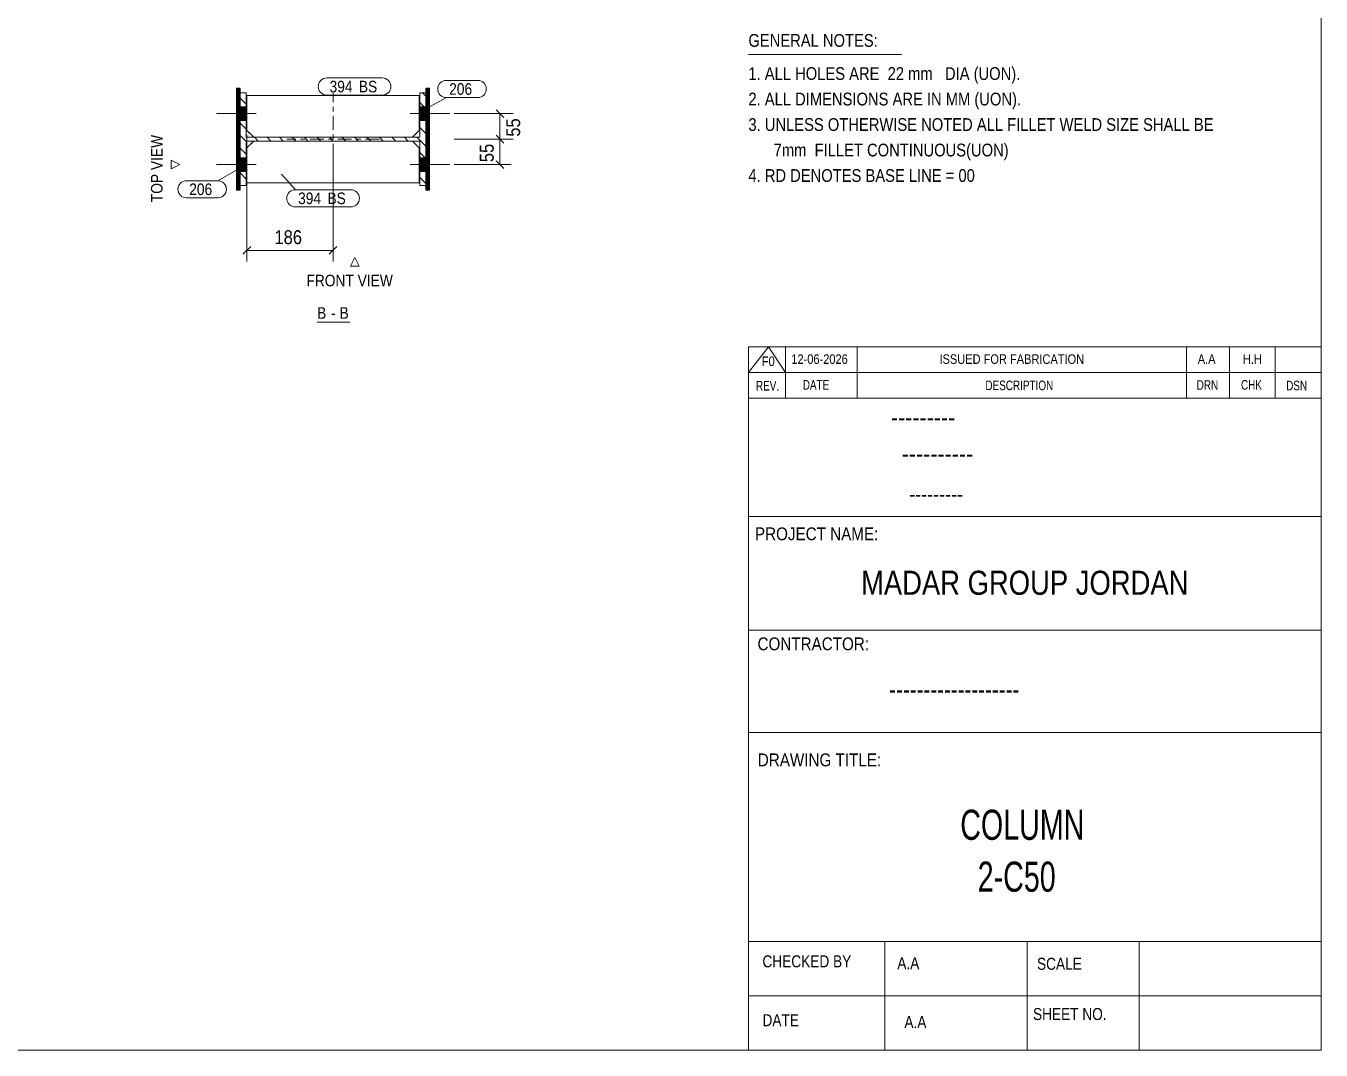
# Model space of a CAD drawing. Header units: millimetres. Extents: x 2 to 579, y 1 to 405.
# Drawn here: x 299.7 to 579, y 5 to 226 of the extents above; entities that cross this region are included whole.
import ezdxf

# ---------------------------------------------------------------- set-up
doc = ezdxf.new("R2010")
doc.units = ezdxf.units.MM
for name, pattern in [('XKITLINE00', [0]), ('XKITLINE01', [4, 1, -1, 1, -1]), ('XKITLINE03', [6, 3, -1, 1, -1])]:
    doc.linetypes.add(name, pattern=pattern)
for name, color, linetype, lineweight in [('Bolt', 3, 'Continuous', 0), ('Dimensions', 7, 'Continuous', 0), ('DrawingSheet', 5, 'Continuous', 0), ('OtherObjectType', 7, 'Continuous', 0), ('Part', 2, 'Continuous', 0), ('PartMark', 7, 'Continuous', 0)]:
    doc.layers.add(name, color=color, linetype=linetype, lineweight=lineweight)
doc.styles.add('@ARIAL_UNICODE_MS_BOLD', font='ARIAL.TTF')
doc.styles.add('ARIAL', font='ARIAL.TTF')
doc.styles.add('ARIAL_NARROW', font='ARIALN.TTF')
doc.styles.add('COMIC_SANS_MS_BOLD', font='COMICBD.TTF')
doc.styles.add('SWIS721_EX_BT', font='ARIAL.TTF')
doc.styles.add('SWISSE', font='ARIAL.TTF')

# ---------------------------------------------------------------- blocks, each defined once
blk = doc.blocks.new('*A2')
at = {"layer": 'Part', "color": 7, "linetype": 'XKITLINE00', "lineweight": 0}
for p, q in [((347.23, 209.1), (345.93, 210.4)), ((385.93, 210.81), (385.2, 211.54)), ((347.23, 206.41), (345.93, 207.71)), ((385.93, 208.12), (384.63, 209.42)), ((385.93, 205.43), (384.63, 206.73)), ((347.23, 203.72), (345.93, 205.02)), ((385.93, 202.73), (384.63, 204.03)), ((347.23, 201.02), (345.93, 202.32)), ((349.81, 201.14), (349.01, 201.94)), ((352.5, 201.14), (351.7, 201.94)), ((355.19, 201.14), (354.39, 201.94)), ((357.89, 201.14), (357.09, 201.94)), ((360.58, 201.14), (359.78, 201.94)), ((363.28, 201.14), (362.48, 201.94)), ((365.97, 201.14), (365.17, 201.94)), ((368.66, 201.14), (367.86, 201.94)), ((371.36, 201.14), (370.56, 201.94)), ((374.05, 201.14), (373.25, 201.94)), ((376.75, 201.14), (375.95, 201.94)), ((379.44, 201.14), (378.64, 201.94)), ((382.13, 201.14), (381.33, 201.94)), ((385.93, 200.04), (384.03, 201.94)), ((347.23, 198.33), (345.93, 199.63)), ((385.93, 197.34), (384.63, 198.64)), ((347.23, 195.63), (345.93, 196.93)), ((385.93, 194.65), (384.63, 195.95)), ((347.23, 192.94), (345.93, 194.24)), ((385.93, 191.96), (384.63, 193.26)), ((345.93, 191.54), (345.93, 191.54)), ((345.93, 191.54), (345.93, 191.54))]:
    blk.add_line(p, q, dxfattribs=at)
blk = doc.blocks.new('*A3')
at = {"layer": 'Part', "color": 7, "linetype": 'XKITLINE00', "lineweight": 0}
for p, q in [((386.17, 212.54), (385.93, 212.31)), ((386.27, 212.54), (385.93, 212.2)), ((386.38, 212.54), (385.93, 212.1)), ((386.49, 212.54), (385.93, 211.99)), ((386.6, 212.54), (385.93, 211.88)), ((386.71, 212.54), (385.93, 211.77)), ((386.73, 212.47), (385.93, 211.67)), ((386.73, 212.36), (385.93, 211.56)), ((386.06, 212.54), (385.94, 212.42)), ((386.73, 212.25), (385.93, 211.45)), ((386.73, 212.14), (385.93, 211.34)), ((386.73, 212.04), (385.93, 211.24)), ((386.73, 211.93), (385.93, 211.13)), ((386.73, 211.82), (385.93, 211.02)), ((386.73, 211.71), (385.93, 210.91)), ((386.73, 211.6), (385.93, 210.8)), ((386.73, 211.5), (385.93, 210.7)), ((386.73, 211.39), (385.93, 210.59)), ((386.73, 211.28), (385.93, 210.48)), ((386.73, 211.17), (385.93, 210.37)), ((386.73, 211.07), (385.93, 210.27)), ((386.73, 210.96), (385.93, 210.16)), ((386.73, 210.85), (385.93, 210.05)), ((386.73, 210.74), (385.93, 209.94)), ((386.73, 210.63), (385.93, 209.83)), ((386.73, 210.53), (385.93, 209.73)), ((386.73, 210.42), (385.93, 209.62)), ((386.73, 210.31), (385.93, 209.51)), ((386.73, 210.2), (385.93, 209.4)), ((386.73, 210.1), (385.93, 209.3)), ((386.73, 209.99), (385.93, 209.19)), ((386.73, 209.88), (385.93, 209.08)), ((386.73, 209.77), (385.93, 208.97)), ((386.73, 209.66), (385.93, 208.86)), ((386.73, 209.56), (385.93, 208.76)), ((386.73, 209.45), (385.93, 208.65)), ((386.73, 209.34), (385.93, 208.54)), ((386.73, 209.23), (385.93, 208.43)), ((386.73, 209.13), (385.93, 208.33)), ((386.73, 209.02), (385.93, 208.22)), ((386.73, 208.91), (385.93, 208.11)), ((386.73, 208.8), (385.93, 208)), ((386.73, 208.69), (385.93, 207.89)), ((386.73, 208.59), (385.93, 207.79)), ((386.73, 208.48), (385.93, 207.68)), ((386.73, 208.37), (385.93, 207.57)), ((386.73, 208.26), (385.93, 207.46)), ((386.73, 208.16), (385.93, 207.36)), ((386.73, 208.05), (385.93, 207.25)), ((386.73, 207.94), (385.93, 207.14)), ((386.73, 207.83), (385.93, 207.03)), ((386.73, 207.72), (385.93, 206.92)), ((386.73, 207.62), (385.93, 206.82)), ((386.73, 207.51), (385.93, 206.71)), ((386.73, 207.4), (385.93, 206.6)), ((386.73, 207.29), (385.93, 206.49)), ((386.73, 207.19), (385.93, 206.39)), ((386.73, 207.08), (385.93, 206.28)), ((386.73, 206.97), (385.93, 206.17)), ((386.73, 206.86), (385.93, 206.06)), ((386.73, 206.75), (385.93, 205.95)), ((386.73, 206.65), (385.93, 205.85)), ((386.73, 206.54), (385.93, 205.74)), ((386.73, 206.43), (385.93, 205.63)), ((386.73, 206.32), (385.93, 205.52)), ((386.73, 206.22), (385.93, 205.42)), ((386.73, 206.11), (385.93, 205.31)), ((386.73, 206), (385.93, 205.2)), ((386.73, 205.89), (385.93, 205.09)), ((386.73, 205.78), (385.93, 204.98)), ((386.73, 205.68), (385.93, 204.88)), ((386.73, 205.57), (385.93, 204.77)), ((386.73, 205.46), (385.93, 204.66)), ((386.73, 205.35), (385.93, 204.55)), ((386.73, 205.25), (385.93, 204.45)), ((386.73, 205.14), (385.93, 204.34)), ((386.73, 205.03), (385.93, 204.23)), ((386.73, 204.92), (385.93, 204.12)), ((386.73, 204.82), (385.93, 204.02)), ((386.73, 204.71), (385.93, 203.91)), ((386.73, 204.6), (385.93, 203.8)), ((386.73, 204.49), (385.93, 203.69)), ((386.73, 204.38), (385.93, 203.58)), ((386.73, 204.28), (385.93, 203.48)), ((386.73, 204.17), (385.93, 203.37)), ((386.73, 204.06), (385.93, 203.26)), ((386.73, 203.95), (385.93, 203.15)), ((386.73, 203.85), (385.93, 203.05)), ((386.73, 203.74), (385.93, 202.94)), ((386.73, 203.63), (385.93, 202.83)), ((386.73, 203.52), (385.93, 202.72)), ((386.73, 203.41), (385.93, 202.61)), ((386.73, 203.31), (385.93, 202.51)), ((386.73, 203.2), (385.93, 202.4)), ((386.73, 203.09), (385.93, 202.29)), ((386.73, 202.98), (385.93, 202.18)), ((386.73, 202.88), (385.93, 202.08)), ((386.73, 202.77), (385.93, 201.97)), ((386.73, 202.66), (385.93, 201.86)), ((386.73, 202.55), (385.93, 201.75)), ((386.73, 202.44), (385.93, 201.64)), ((386.73, 202.34), (385.93, 201.54)), ((386.73, 202.23), (385.93, 201.43)), ((386.73, 202.12), (385.93, 201.32)), ((386.73, 202.01), (385.93, 201.21)), ((386.73, 201.91), (385.93, 201.11)), ((386.73, 201.8), (385.93, 201)), ((386.73, 201.69), (385.93, 200.89)), ((386.73, 201.58), (385.93, 200.78)), ((386.73, 201.47), (385.93, 200.67)), ((386.73, 201.37), (385.93, 200.57)), ((386.73, 201.26), (385.93, 200.46)), ((386.73, 201.15), (385.93, 200.35)), ((386.73, 201.04), (385.93, 200.24)), ((386.73, 200.94), (385.93, 200.14)), ((386.73, 200.83), (385.93, 200.03)), ((386.73, 200.72), (385.93, 199.92)), ((386.73, 200.61), (385.93, 199.81)), ((386.73, 200.5), (385.93, 199.7)), ((386.73, 200.4), (385.93, 199.6)), ((386.73, 200.29), (385.93, 199.49)), ((386.73, 200.18), (385.93, 199.38)), ((386.73, 200.07), (385.93, 199.27)), ((386.73, 199.97), (385.93, 199.17)), ((386.73, 199.86), (385.93, 199.06)), ((386.73, 199.75), (385.93, 198.95)), ((386.73, 199.64), (385.93, 198.84)), ((386.73, 199.53), (385.93, 198.73)), ((386.73, 199.43), (385.93, 198.63)), ((386.73, 199.32), (385.93, 198.52)), ((386.73, 199.21), (385.93, 198.41)), ((386.73, 199.1), (385.93, 198.3)), ((386.73, 199), (385.93, 198.2)), ((386.73, 198.89), (385.93, 198.09)), ((386.73, 198.78), (385.93, 197.98)), ((386.73, 198.67), (385.93, 197.87)), ((386.73, 198.56), (385.93, 197.76)), ((386.73, 198.46), (385.93, 197.66)), ((386.73, 198.35), (385.93, 197.55)), ((386.73, 198.24), (385.93, 197.44)), ((386.73, 198.13), (385.93, 197.33)), ((386.73, 198.03), (385.93, 197.23)), ((386.73, 197.92), (385.93, 197.12)), ((386.73, 197.81), (385.93, 197.01)), ((386.73, 197.7), (385.93, 196.9)), ((386.73, 197.59), (385.93, 196.79)), ((386.73, 197.49), (385.93, 196.69)), ((386.73, 197.38), (385.93, 196.58)), ((386.73, 197.27), (385.93, 196.47)), ((386.73, 197.16), (385.93, 196.36)), ((386.73, 197.06), (385.93, 196.26)), ((386.73, 196.95), (385.93, 196.15)), ((386.73, 196.84), (385.93, 196.04)), ((386.73, 196.73), (385.93, 195.93)), ((386.73, 196.63), (385.93, 195.83)), ((386.73, 196.52), (385.93, 195.72)), ((386.73, 196.41), (385.93, 195.61)), ((386.73, 196.3), (385.93, 195.5)), ((386.73, 196.19), (385.93, 195.39)), ((386.73, 196.09), (385.93, 195.29)), ((386.73, 195.98), (385.93, 195.18)), ((386.73, 195.87), (385.93, 195.07)), ((386.73, 195.76), (385.93, 194.96)), ((386.73, 195.66), (385.93, 194.86)), ((386.73, 195.55), (385.93, 194.75)), ((386.73, 195.44), (385.93, 194.64)), ((386.73, 195.33), (385.93, 194.53)), ((386.73, 195.22), (385.93, 194.42)), ((386.73, 195.12), (385.93, 194.32)), ((386.73, 195.01), (385.93, 194.21)), ((386.73, 194.9), (385.93, 194.1)), ((386.73, 194.79), (385.93, 193.99)), ((386.73, 194.69), (385.93, 193.89)), ((386.73, 194.58), (385.93, 193.78)), ((386.73, 194.47), (385.93, 193.67)), ((386.73, 194.36), (385.93, 193.56)), ((386.73, 194.25), (385.93, 193.45)), ((386.73, 194.15), (385.93, 193.35)), ((386.73, 194.04), (385.93, 193.24)), ((386.73, 193.93), (385.93, 193.13)), ((386.73, 193.82), (385.93, 193.02)), ((386.73, 193.72), (385.93, 192.92)), ((386.73, 193.61), (385.93, 192.81)), ((386.73, 193.5), (385.93, 192.7)), ((386.73, 193.39), (385.93, 192.59)), ((386.73, 193.28), (385.93, 192.48)), ((386.73, 193.18), (385.93, 192.38)), ((386.73, 193.07), (385.93, 192.27)), ((386.73, 192.96), (385.93, 192.16)), ((386.73, 192.85), (385.93, 192.05)), ((386.73, 192.75), (385.93, 191.95)), ((386.73, 192.64), (385.93, 191.84)), ((386.73, 192.53), (385.93, 191.73)), ((386.73, 192.42), (385.93, 191.62)), ((386.73, 192.31), (385.93, 191.51)), ((386.73, 192.21), (385.93, 191.41)), ((386.73, 192.1), (385.93, 191.3)), ((386.73, 191.99), (385.93, 191.19)), ((386.73, 191.88), (385.93, 191.08)), ((386.73, 191.78), (385.93, 190.98)), ((386.73, 191.67), (385.93, 190.87)), ((386.73, 191.56), (385.93, 190.76)), ((386.73, 191.45), (385.93, 190.65)), ((386.73, 191.34), (385.93, 190.54)), ((385.93, 190.54), (385.93, 190.54)), ((386.73, 191.24), (386.04, 190.54)), ((386.73, 191.13), (386.15, 190.54)), ((386.73, 191.02), (386.26, 190.54)), ((386.73, 190.91), (386.37, 190.54)), ((386.73, 190.81), (386.47, 190.54)), ((386.73, 190.7), (386.58, 190.54)), ((386.7, 190.56), (386.69, 190.54))]:
    blk.add_line(p, q, dxfattribs=at)
blk = doc.blocks.new('*A4')
at = {"layer": 'Part', "color": 7, "linetype": 'XKITLINE00', "lineweight": 0}
for p, q in [((345.37, 212.54), (345.13, 212.31)), ((345.47, 212.54), (345.13, 212.2)), ((345.58, 212.54), (345.13, 212.1)), ((345.69, 212.54), (345.13, 211.99)), ((345.8, 212.54), (345.13, 211.88)), ((345.91, 212.54), (345.13, 211.77)), ((345.93, 212.47), (345.13, 211.67)), ((345.93, 212.36), (345.13, 211.56)), ((345.26, 212.54), (345.14, 212.42)), ((345.93, 212.25), (345.13, 211.45)), ((345.93, 212.14), (345.13, 211.34)), ((345.93, 212.04), (345.13, 211.24)), ((345.93, 211.93), (345.13, 211.13)), ((345.93, 211.82), (345.13, 211.02)), ((345.93, 211.71), (345.13, 210.91)), ((345.93, 211.6), (345.13, 210.8)), ((345.93, 211.5), (345.13, 210.7)), ((345.93, 211.39), (345.13, 210.59)), ((345.93, 211.28), (345.13, 210.48)), ((345.93, 211.17), (345.13, 210.37)), ((345.93, 211.07), (345.13, 210.27)), ((345.93, 210.96), (345.13, 210.16)), ((345.93, 210.85), (345.13, 210.05)), ((345.93, 210.74), (345.13, 209.94)), ((345.93, 210.63), (345.13, 209.83)), ((345.93, 210.53), (345.13, 209.73)), ((345.93, 210.42), (345.13, 209.62)), ((345.93, 210.31), (345.13, 209.51)), ((345.93, 210.2), (345.13, 209.4)), ((345.93, 210.1), (345.13, 209.3)), ((345.93, 209.99), (345.13, 209.19)), ((345.93, 209.88), (345.13, 209.08)), ((345.93, 209.77), (345.13, 208.97)), ((345.93, 209.66), (345.13, 208.86)), ((345.93, 209.56), (345.13, 208.76)), ((345.93, 209.45), (345.13, 208.65)), ((345.93, 209.34), (345.13, 208.54)), ((345.93, 209.23), (345.13, 208.43)), ((345.93, 209.13), (345.13, 208.33)), ((345.93, 209.02), (345.13, 208.22)), ((345.93, 208.91), (345.13, 208.11)), ((345.93, 208.8), (345.13, 208)), ((345.93, 208.69), (345.13, 207.89)), ((345.93, 208.59), (345.13, 207.79)), ((345.93, 208.48), (345.13, 207.68)), ((345.93, 208.37), (345.13, 207.57)), ((345.93, 208.26), (345.13, 207.46)), ((345.93, 208.16), (345.13, 207.36)), ((345.93, 208.05), (345.13, 207.25)), ((345.93, 207.94), (345.13, 207.14)), ((345.93, 207.83), (345.13, 207.03)), ((345.93, 207.72), (345.13, 206.92)), ((345.93, 207.62), (345.13, 206.82)), ((345.93, 207.51), (345.13, 206.71)), ((345.93, 207.4), (345.13, 206.6)), ((345.93, 207.29), (345.13, 206.49)), ((345.93, 207.19), (345.13, 206.39)), ((345.93, 207.08), (345.13, 206.28)), ((345.93, 206.97), (345.13, 206.17)), ((345.93, 206.86), (345.13, 206.06)), ((345.93, 206.75), (345.13, 205.95)), ((345.93, 206.65), (345.13, 205.85)), ((345.93, 206.54), (345.13, 205.74)), ((345.93, 206.43), (345.13, 205.63)), ((345.93, 206.32), (345.13, 205.52)), ((345.93, 206.22), (345.13, 205.42)), ((345.93, 206.11), (345.13, 205.31)), ((345.93, 206), (345.13, 205.2)), ((345.93, 205.89), (345.13, 205.09)), ((345.93, 205.78), (345.13, 204.98)), ((345.93, 205.68), (345.13, 204.88)), ((345.93, 205.57), (345.13, 204.77)), ((345.93, 205.46), (345.13, 204.66)), ((345.93, 205.35), (345.13, 204.55)), ((345.93, 205.25), (345.13, 204.45)), ((345.93, 205.14), (345.13, 204.34)), ((345.93, 205.03), (345.13, 204.23)), ((345.93, 204.92), (345.13, 204.12)), ((345.93, 204.82), (345.13, 204.02)), ((345.93, 204.71), (345.13, 203.91)), ((345.93, 204.6), (345.13, 203.8)), ((345.93, 204.49), (345.13, 203.69)), ((345.93, 204.38), (345.13, 203.58)), ((345.93, 204.28), (345.13, 203.48)), ((345.93, 204.17), (345.13, 203.37)), ((345.93, 204.06), (345.13, 203.26)), ((345.93, 203.95), (345.13, 203.15)), ((345.93, 203.85), (345.13, 203.05)), ((345.93, 203.74), (345.13, 202.94)), ((345.93, 203.63), (345.13, 202.83)), ((345.93, 203.52), (345.13, 202.72)), ((345.93, 203.41), (345.13, 202.61)), ((345.93, 203.31), (345.13, 202.51)), ((345.93, 203.2), (345.13, 202.4)), ((345.93, 203.09), (345.13, 202.29)), ((345.93, 202.98), (345.13, 202.18)), ((345.93, 202.88), (345.13, 202.08)), ((345.93, 202.77), (345.13, 201.97)), ((345.93, 202.66), (345.13, 201.86)), ((345.93, 202.55), (345.13, 201.75)), ((345.93, 202.44), (345.13, 201.64)), ((345.93, 202.34), (345.13, 201.54)), ((345.93, 202.23), (345.13, 201.43)), ((345.93, 202.12), (345.13, 201.32)), ((345.93, 202.01), (345.13, 201.21)), ((345.93, 201.91), (345.13, 201.11)), ((345.93, 201.8), (345.13, 201)), ((345.93, 201.69), (345.13, 200.89)), ((345.93, 201.58), (345.13, 200.78)), ((345.93, 201.47), (345.13, 200.67)), ((345.93, 201.37), (345.13, 200.57)), ((345.93, 201.26), (345.13, 200.46)), ((345.93, 201.15), (345.13, 200.35)), ((345.93, 201.04), (345.13, 200.24)), ((345.93, 200.94), (345.13, 200.14)), ((345.93, 200.83), (345.13, 200.03)), ((345.93, 200.72), (345.13, 199.92)), ((345.93, 200.61), (345.13, 199.81)), ((345.93, 200.5), (345.13, 199.7)), ((345.93, 200.4), (345.13, 199.6)), ((345.93, 200.29), (345.13, 199.49)), ((345.93, 200.18), (345.13, 199.38)), ((345.93, 200.07), (345.13, 199.27)), ((345.93, 199.97), (345.13, 199.17)), ((345.93, 199.86), (345.13, 199.06)), ((345.93, 199.75), (345.13, 198.95)), ((345.93, 199.64), (345.13, 198.84)), ((345.93, 199.53), (345.13, 198.73)), ((345.93, 199.43), (345.13, 198.63)), ((345.93, 199.32), (345.13, 198.52)), ((345.93, 199.21), (345.13, 198.41)), ((345.93, 199.1), (345.13, 198.3)), ((345.93, 199), (345.13, 198.2)), ((345.93, 198.89), (345.13, 198.09)), ((345.93, 198.78), (345.13, 197.98)), ((345.93, 198.67), (345.13, 197.87)), ((345.93, 198.56), (345.13, 197.76)), ((345.93, 198.46), (345.13, 197.66)), ((345.93, 198.35), (345.13, 197.55)), ((345.93, 198.24), (345.13, 197.44)), ((345.93, 198.13), (345.13, 197.33)), ((345.93, 198.03), (345.13, 197.23)), ((345.93, 197.92), (345.13, 197.12)), ((345.93, 197.81), (345.13, 197.01)), ((345.93, 197.7), (345.13, 196.9)), ((345.93, 197.59), (345.13, 196.79)), ((345.93, 197.49), (345.13, 196.69)), ((345.93, 197.38), (345.13, 196.58)), ((345.93, 197.27), (345.13, 196.47)), ((345.93, 197.16), (345.13, 196.36)), ((345.93, 197.06), (345.13, 196.26)), ((345.93, 196.95), (345.13, 196.15)), ((345.93, 196.84), (345.13, 196.04)), ((345.93, 196.73), (345.13, 195.93)), ((345.93, 196.63), (345.13, 195.83)), ((345.93, 196.52), (345.13, 195.72)), ((345.93, 196.41), (345.13, 195.61)), ((345.93, 196.3), (345.13, 195.5)), ((345.93, 196.19), (345.13, 195.39)), ((345.93, 196.09), (345.13, 195.29)), ((345.93, 195.98), (345.13, 195.18)), ((345.93, 195.87), (345.13, 195.07)), ((345.93, 195.76), (345.13, 194.96)), ((345.93, 195.66), (345.13, 194.86)), ((345.93, 195.55), (345.13, 194.75)), ((345.93, 195.44), (345.13, 194.64)), ((345.93, 195.33), (345.13, 194.53)), ((345.93, 195.22), (345.13, 194.42)), ((345.93, 195.12), (345.13, 194.32)), ((345.93, 195.01), (345.13, 194.21)), ((345.93, 194.9), (345.13, 194.1)), ((345.93, 194.79), (345.13, 193.99)), ((345.93, 194.69), (345.13, 193.89)), ((345.93, 194.58), (345.13, 193.78)), ((345.93, 194.47), (345.13, 193.67)), ((345.93, 194.36), (345.13, 193.56)), ((345.93, 194.25), (345.13, 193.45)), ((345.93, 194.15), (345.13, 193.35)), ((345.93, 194.04), (345.13, 193.24)), ((345.93, 193.93), (345.13, 193.13)), ((345.93, 193.82), (345.13, 193.02)), ((345.93, 193.72), (345.13, 192.92)), ((345.93, 193.61), (345.13, 192.81)), ((345.93, 193.5), (345.13, 192.7)), ((345.93, 193.39), (345.13, 192.59)), ((345.93, 193.28), (345.13, 192.48)), ((345.93, 193.18), (345.13, 192.38)), ((345.93, 193.07), (345.13, 192.27)), ((345.93, 192.96), (345.13, 192.16)), ((345.93, 192.85), (345.13, 192.05)), ((345.93, 192.75), (345.13, 191.95)), ((345.93, 192.64), (345.13, 191.84)), ((345.93, 192.53), (345.13, 191.73)), ((345.93, 192.42), (345.13, 191.62)), ((345.93, 192.31), (345.13, 191.51)), ((345.93, 192.21), (345.13, 191.41)), ((345.93, 192.1), (345.13, 191.3)), ((345.93, 191.99), (345.13, 191.19)), ((345.93, 191.88), (345.13, 191.08)), ((345.93, 191.78), (345.13, 190.98)), ((345.93, 191.67), (345.13, 190.87)), ((345.93, 191.56), (345.13, 190.76)), ((345.93, 191.45), (345.13, 190.65)), ((345.93, 191.34), (345.13, 190.54)), ((345.13, 190.54), (345.13, 190.54)), ((345.93, 191.24), (345.24, 190.54)), ((345.93, 191.13), (345.35, 190.54)), ((345.93, 191.02), (345.46, 190.54)), ((345.93, 190.91), (345.57, 190.54)), ((345.93, 190.81), (345.67, 190.54)), ((345.93, 190.7), (345.78, 190.54)), ((345.9, 190.56), (345.89, 190.54))]:
    blk.add_line(p, q, dxfattribs=at)
blk = doc.blocks.new('*A52')
at = {"layer": 'Bolt'}
for points in [[(384.63, 208.54), (385.93, 208.54), (385.93, 205.54), (384.63, 205.54)], [(384.63, 208.54), (385.93, 208.54), (385.93, 205.54), (384.63, 205.54)], [(384.63, 208.54), (385.93, 208.54), (385.93, 205.54), (384.63, 205.54)], [(385.93, 208.54), (386.73, 208.54), (386.73, 205.54), (385.93, 205.54)], [(385.93, 208.54), (386.73, 208.54), (386.73, 205.54), (385.93, 205.54)], [(385.93, 208.54), (386.73, 208.54), (386.73, 205.54), (385.93, 205.54)], [(384.63, 197.54), (385.93, 197.54), (385.93, 194.54), (384.63, 194.54)], [(384.63, 197.54), (385.93, 197.54), (385.93, 194.54), (384.63, 194.54)], [(384.63, 197.54), (385.93, 197.54), (385.93, 194.54), (384.63, 194.54)], [(385.93, 197.54), (386.73, 197.54), (386.73, 194.54), (385.93, 194.54)], [(385.93, 197.54), (386.73, 197.54), (386.73, 194.54), (385.93, 194.54)], [(385.93, 197.54), (386.73, 197.54), (386.73, 194.54), (385.93, 194.54)]]:
    blk.add_hatch(color=3, dxfattribs=at).paths.add_polyline_path(points, flags=17)
at = {"layer": 'Bolt', "color": 3, "linetype": 'XKITLINE00', "lineweight": 0}
for p, q in [((382.53, 207.04), (391.03, 207.04)), ((382.53, 207.04), (391.03, 207.04)), ((382.53, 207.04), (391.03, 207.04)), ((384.63, 208.54), (385.93, 208.54)), ((384.63, 208.54), (385.93, 208.54)), ((384.63, 208.54), (385.93, 208.54)), ((385.93, 208.54), (386.73, 208.54)), ((385.93, 208.54), (386.73, 208.54)), ((385.93, 208.54), (386.73, 208.54)), ((384.63, 205.54), (385.93, 205.54)), ((384.63, 205.54), (385.93, 205.54)), ((384.63, 205.54), (385.93, 205.54)), ((385.93, 205.54), (386.73, 205.54)), ((385.93, 205.54), (386.73, 205.54)), ((385.93, 205.54), (386.73, 205.54)), ((382.53, 196.04), (391.03, 196.04)), ((382.53, 196.04), (391.03, 196.04)), ((382.53, 196.04), (391.03, 196.04)), ((384.63, 197.54), (385.93, 197.54)), ((384.63, 197.54), (385.93, 197.54)), ((384.63, 197.54), (385.93, 197.54)), ((385.93, 197.54), (386.73, 197.54)), ((385.93, 197.54), (386.73, 197.54)), ((385.93, 197.54), (386.73, 197.54)), ((384.63, 194.54), (385.93, 194.54)), ((384.63, 194.54), (385.93, 194.54)), ((384.63, 194.54), (385.93, 194.54)), ((385.93, 194.54), (386.73, 194.54)), ((385.93, 194.54), (386.73, 194.54)), ((385.93, 194.54), (386.73, 194.54))]:
    blk.add_line(p, q, dxfattribs=at)
blk = doc.blocks.new('*A53')
at = {"layer": 'Bolt'}
for points in [[(345.93, 205.54), (345.13, 205.54), (345.13, 208.54), (345.93, 208.54)], [(345.93, 205.54), (345.13, 205.54), (345.13, 208.54), (345.93, 208.54)], [(345.93, 205.54), (345.13, 205.54), (345.13, 208.54), (345.93, 208.54)], [(347.23, 205.54), (345.93, 205.54), (345.93, 208.54), (347.23, 208.54)], [(347.23, 205.54), (345.93, 205.54), (345.93, 208.54), (347.23, 208.54)], [(347.23, 205.54), (345.93, 205.54), (345.93, 208.54), (347.23, 208.54)], [(345.93, 194.54), (345.13, 194.54), (345.13, 197.54), (345.93, 197.54)], [(345.93, 194.54), (345.13, 194.54), (345.13, 197.54), (345.93, 197.54)], [(345.93, 194.54), (345.13, 194.54), (345.13, 197.54), (345.93, 197.54)], [(347.23, 194.54), (345.93, 194.54), (345.93, 197.54), (347.23, 197.54)], [(347.23, 194.54), (345.93, 194.54), (345.93, 197.54), (347.23, 197.54)], [(347.23, 194.54), (345.93, 194.54), (345.93, 197.54), (347.23, 197.54)]]:
    blk.add_hatch(color=3, dxfattribs=at).paths.add_polyline_path(points, flags=17)
at = {"layer": 'Bolt', "color": 3, "linetype": 'XKITLINE00', "lineweight": 0}
for p, q in [((349.33, 207.04), (340.83, 207.04)), ((349.33, 207.04), (340.83, 207.04)), ((349.33, 207.04), (340.83, 207.04)), ((345.93, 208.54), (345.13, 208.54)), ((345.93, 208.54), (345.13, 208.54)), ((345.93, 208.54), (345.13, 208.54)), ((347.23, 208.54), (345.93, 208.54)), ((347.23, 208.54), (345.93, 208.54)), ((347.23, 208.54), (345.93, 208.54)), ((345.93, 205.54), (345.13, 205.54)), ((345.93, 205.54), (345.13, 205.54)), ((345.93, 205.54), (345.13, 205.54)), ((347.23, 205.54), (345.93, 205.54)), ((347.23, 205.54), (345.93, 205.54)), ((347.23, 205.54), (345.93, 205.54)), ((349.33, 196.04), (340.83, 196.04)), ((349.33, 196.04), (340.83, 196.04)), ((349.33, 196.04), (340.83, 196.04)), ((345.93, 197.54), (345.13, 197.54)), ((345.93, 197.54), (345.13, 197.54)), ((345.93, 197.54), (345.13, 197.54)), ((347.23, 197.54), (345.93, 197.54)), ((347.23, 197.54), (345.93, 197.54)), ((347.23, 197.54), (345.93, 197.54)), ((345.93, 194.54), (345.13, 194.54)), ((345.93, 194.54), (345.13, 194.54)), ((345.93, 194.54), (345.13, 194.54)), ((347.23, 194.54), (345.93, 194.54)), ((347.23, 194.54), (345.93, 194.54)), ((347.23, 194.54), (345.93, 194.54))]:
    blk.add_line(p, q, dxfattribs=at)
blk = doc.blocks.new('*A54')
at = {"layer": 'Part', "color": 2, "linetype": 'XKITLINE00', "lineweight": 0}
for p, q in [((345.93, 191.54), (345.93, 211.54)), ((345.93, 211.54), (347.23, 211.54)), ((347.23, 211.54), (347.23, 201.94)), ((384.63, 201.94), (384.63, 211.54)), ((384.63, 211.54), (385.93, 211.54)), ((385.93, 211.54), (385.93, 191.54)), ((347.23, 201.94), (384.63, 201.94)), ((384.63, 201.14), (347.23, 201.14)), ((347.23, 201.14), (347.23, 191.54)), ((384.63, 191.54), (384.63, 201.14)), ((347.23, 191.54), (345.93, 191.54)), ((385.93, 191.54), (384.63, 191.54))]:
    blk.add_line(p, q, dxfattribs=at)
at = {"layer": 'Part', "color": 7, "linetype": 'XKITLINE03', "lineweight": 0}
for p, q in [((365.93, 191.54), (365.93, 211.54)), ((375.93, 201.54), (355.93, 201.54))]:
    blk.add_line(p, q, dxfattribs=at)
blk = doc.blocks.new('*A55')
at = {"layer": 'Part', "color": 2, "linetype": 'XKITLINE00', "lineweight": 0}
for p, q in [((348.83, 201.14), (347.33, 199.64)), ((384.53, 199.64), (383.03, 201.14)), ((347.33, 199.64), (347.33, 192.14)), ((384.53, 192.14), (384.53, 199.64)), ((347.33, 192.14), (384.53, 192.14))]:
    blk.add_line(p, q, dxfattribs=at)
at = {"layer": 'Part', "color": 7, "linetype": 'XKITLINE01', "lineweight": 0}
blk.add_line((348.83, 201.14), (383.03, 201.14), dxfattribs=at)
blk = doc.blocks.new('*A56')
at = {"layer": 'Part', "color": 2, "linetype": 'XKITLINE00', "lineweight": 0}
for p, q in [((347.33, 210.94), (347.33, 203.44)), ((384.53, 210.94), (347.33, 210.94)), ((384.53, 203.44), (384.53, 210.94)), ((347.33, 203.44), (348.83, 201.94)), ((383.03, 201.94), (384.53, 203.44))]:
    blk.add_line(p, q, dxfattribs=at)
at = {"layer": 'Part', "color": 7, "linetype": 'XKITLINE01', "lineweight": 0}
blk.add_line((348.83, 201.94), (383.03, 201.94), dxfattribs=at)
blk = doc.blocks.new('*A57')
at = {"layer": 'Part', "color": 7, "linetype": 'XKITLINE01', "lineweight": 0}
for p, q in [((348.83, 201.14), (347.33, 199.64)), ((383.03, 201.14), (348.83, 201.14)), ((384.53, 199.64), (383.03, 201.14)), ((347.33, 199.64), (347.33, 192.14)), ((384.53, 192.14), (384.53, 199.64)), ((347.33, 192.14), (384.53, 192.14))]:
    blk.add_line(p, q, dxfattribs=at)
blk = doc.blocks.new('*A58')
at = {"layer": 'Part', "color": 7, "linetype": 'XKITLINE01', "lineweight": 0}
for p, q in [((384.53, 210.94), (347.33, 210.94)), ((347.33, 210.94), (347.33, 203.44)), ((384.53, 203.44), (384.53, 210.94)), ((347.33, 203.44), (348.83, 201.94)), ((348.83, 201.94), (383.03, 201.94)), ((383.03, 201.94), (384.53, 203.44))]:
    blk.add_line(p, q, dxfattribs=at)
blk = doc.blocks.new('*A59')
at = {"layer": 'Part', "color": 2, "linetype": 'XKITLINE00', "lineweight": 0}
for p, q in [((385.93, 190.54), (385.93, 212.54)), ((385.93, 212.54), (386.73, 212.54)), ((386.73, 212.54), (386.73, 190.54)), ((386.73, 190.54), (385.93, 190.54))]:
    blk.add_line(p, q, dxfattribs=at)
blk = doc.blocks.new('*A60')
at = {"layer": 'Part', "color": 2, "linetype": 'XKITLINE00', "lineweight": 0}
for p, q in [((345.13, 190.54), (345.13, 212.54)), ((345.13, 212.54), (345.93, 212.54)), ((345.93, 212.54), (345.93, 190.54)), ((345.93, 190.54), (345.13, 190.54))]:
    blk.add_line(p, q, dxfattribs=at)
blk = doc.blocks.new('*A61')
at = {"layer": 'DrawingSheet', "color": 5, "linetype": 'XKITLINE00', "lineweight": 0}
for p, q in [((579, 5), (579, 405)), ((5, 5), (579, 5))]:
    blk.add_line(p, q, dxfattribs=at)
blk = doc.blocks.new('*A63')
at = {"layer": 'OtherObjectType', "color": 7, "linetype": 'XKITLINE00', "lineweight": 0}
blk.add_line((455.5, 219.82), (488.5, 219.82), dxfattribs=at)
at = {"layer": 'OtherObjectType', "color": 7, "style": 'ARIAL_NARROW', "width": 1.008832}
for s, p in [('GENERAL NOTES:', (455.5, 221.47)), ('1. ALL HOLES ARE  22 mm   DIA (UON).', (455.5, 214.32)), ('2. ALL DIMENSIONS ARE IN MM (UON).', (455.5, 208.82)), ('3. UNLESS OTHERWISE NOTED ALL FILLET WELD SIZE SHALL BE', (455.5, 203.32)), ('7mm  FILLET CONTINUOUS(UON)', (460.95, 197.82)), ('4. RD DENOTES BASE LINE = 00', (455.5, 192.32))]:
    blk.add_text(s, height=2.75, dxfattribs=at).set_placement(p)
blk = doc.blocks.new('*A64')
at = {"layer": 'OtherObjectType', "color": 7, "linetype": 'XKITLINE00', "lineweight": 0}
for p, q in [((455.5, 156.76), (579, 156.76)), ((455.5, 151.21), (459.82, 156.76)), ((455.5, 151.21), (455.5, 156.76)), ((459.82, 156.76), (463.53, 151.21)), ((463.53, 151.21), (463.53, 156.76)), ((478.97, 151.21), (478.97, 156.76)), ((549.98, 151.21), (549.98, 156.76)), ((559.24, 151.21), (559.24, 156.76)), ((569.12, 151.21), (569.12, 156.76)), ((579, 151.21), (579, 156.76)), ((455.5, 151.21), (579, 151.21)), ((455.5, 145.65), (455.5, 151.21)), ((459.21, 151.21), (579, 151.21)), ((463.53, 145.65), (463.53, 151.21)), ((478.97, 145.65), (478.97, 151.21)), ((549.98, 145.65), (549.98, 151.21)), ((559.24, 145.65), (559.24, 151.21)), ((569.12, 145.65), (569.12, 151.21)), ((579, 145.65), (579, 151.21))]:
    blk.add_line(p, q, dxfattribs=at)
at = {"layer": 'OtherObjectType', "color": 7, "style": 'ARIAL_NARROW'}
for s, height, width, p in [('F0', 2.058, 1.008832, (458.4, 152.59)), ('12-06-2026', 2.058, 1.008832, (464.76, 153.06)), ('ISSUED FOR FABRICATION', 2.0583, 1.008832, (496.71, 153.06)), ('A.A', 2.058, 1.008832, (552.4, 153.06)), ('H.H', 2.058, 1.008832, (562.13, 153.06)), ('REV.', 2.058, 0.907949, (457.13, 147.31)), ('DATE', 2.058, 0.907949, (467.23, 147.5)), ('DESCRIPTION', 2.0583, 0.907949, (506.61, 147.39)), ('DRN', 2.058, 0.907949, (552.17, 147.47)), ('CHK', 2.058, 0.907949, (561.72, 147.5)), ('DSN', 2.058, 0.907949, (571.47, 147.35))]:
    blk.add_text(s, height=height, dxfattribs=dict(at, width=width)).set_placement(p)
blk = doc.blocks.new('*A66')
at = {"layer": 'OtherObjectType', "color": 2, "linetype": 'XKITLINE00', "lineweight": 0}
for p, q in [((455.5, 145.65), (579, 145.65)), ((455.5, 5), (455.5, 145.64)), ((578.98, 145.64), (579, 5)), ((579, 120.14), (455.5, 120.14)), ((455.5, 95.63), (579, 95.63)), ((579, 73.49), (455.5, 73.49)), ((579, 28.4), (455.5, 28.4)), ((484.94, 28.4), (484.94, 5)), ((515.62, 5), (515.62, 28.4)), ((539.75, 5), (539.75, 28.4)), ((579, 16.7), (455.5, 16.7)), ((579, 5), (455.5, 5))]:
    blk.add_line(p, q, dxfattribs=at)
at = {"layer": 'OtherObjectType', "color": 4, "style": '@ARIAL_UNICODE_MS_BOLD', "width": 0.85}
blk.add_text('---------', height=3.9, dxfattribs=at).set_placement((486.23, 139.59))
at = {"layer": 'OtherObjectType', "color": 7, "style": 'ARIAL', "width": 0.85}
for s, height, p in [('----------', 3.9, (488.56, 131.77)), ('---------', 3.25, (490.21, 123.31))]:
    blk.add_text(s, height=height, dxfattribs=at).set_placement(p)
at = {"layer": 'OtherObjectType', "color": 3, "width": 0.85}
for s, style, p in [('PROJECT NAME:', 'SWIS721_EX_BT', (456.92, 115.01)), ('CONTRACTOR:', 'SWISSE', (457.47, 91.27)), ('DRAWING TITLE:', 'SWIS721_EX_BT', (457.53, 66.24))]:
    blk.add_text(s, height=2.7618, dxfattribs=dict(at, style=style)).set_placement(p)
at = {"layer": 'OtherObjectType', "color": 7, "width": 0.85}
for s, height, p in [('MADAR GROUP JORDAN', 5.2, (479.79, 103.23)), ('CHECKED BY', 2.592, (458.53, 22.86)), ('A.A', 2.592, (487.61, 22.45)), ('SCALE', 2.592, (517.74, 22.33)), ('SHEET NO.', 2.592, (516.87, 11.49)), ('DATE', 2.592, (458.54, 10.16)), ('A.A', 2.592, (489.14, 9.76))]:
    blk.add_text(s, height=height, dxfattribs=at).set_placement(p)
at = {"layer": 'OtherObjectType', "color": 1}
for s, height, style, width, p in [('-------------------', 3.9, 'COMIC_SANS_MS_BOLD', 0.85, (485.87, 80.86)), ('COLUMN', 6.5, 'ARIAL', 0.68, (501.19, 50.37)), ('2-C50', 6.5, 'ARIAL', 0.68, (504.95, 39.17))]:
    blk.add_text(s, height=height, dxfattribs=dict(at, style=style, width=width)).set_placement(p)
blk = doc.blocks.new('*A153')
at = {"layer": 'Dimensions', "color": 7, "linetype": 'XKITLINE00', "lineweight": 0}
for p, q in [((347.33, 202.44), (347.33, 175.14)), ((365.93, 200.54), (365.93, 175.14)), ((348.18, 178.39), (346.49, 176.7)), ((347.33, 177.54), (365.93, 177.54)), ((366.78, 178.39), (365.09, 176.7))]:
    blk.add_line(p, q, dxfattribs=at)
at = {"layer": 'Dimensions', "color": 3}
for p in [(347.33, 177.54), (365.93, 177.54)]:
    blk.add_point(p, dxfattribs=at)
at = {"layer": 'Dimensions', "color": 3, "style": 'ARIAL', "width": 0.85}
blk.add_text('186', height=3, dxfattribs=at).set_placement((353.3, 178.89))
blk = doc.blocks.new('*A154')
at = {"layer": 'Dimensions', "color": 7, "linetype": 'XKITLINE00', "lineweight": 0}
for p, q in [((392.03, 201.54), (404.33, 201.54)), ((401.09, 202.39), (402.78, 200.7)), ((401.93, 196.04), (401.93, 201.54)), ((392.03, 196.04), (404.33, 196.04)), ((401.09, 196.89), (402.78, 195.2))]:
    blk.add_line(p, q, dxfattribs=at)
at = {"layer": 'Dimensions', "color": 3}
for p in [(401.93, 201.54), (401.93, 196.04)]:
    blk.add_point(p, dxfattribs=at)
at = {"layer": 'Dimensions', "color": 3, "style": 'ARIAL', "width": 0.85}
blk.add_text('55', height=3, rotation=90.0002, dxfattribs=at).set_placement((400.58, 196.57))
blk = doc.blocks.new('*A155')
at = {"layer": 'Dimensions', "color": 7, "linetype": 'XKITLINE00', "lineweight": 0}
for p, q in [((392.03, 207.04), (404.78, 207.04)), ((401.09, 207.89), (402.78, 206.2)), ((401.93, 201.54), (401.93, 207.04)), ((392.03, 201.54), (404.78, 201.54)), ((401.09, 202.39), (402.78, 200.7))]:
    blk.add_line(p, q, dxfattribs=at)
at = {"layer": 'Dimensions', "color": 3}
for p in [(401.93, 207.04), (401.93, 201.54)]:
    blk.add_point(p, dxfattribs=at)
at = {"layer": 'Dimensions', "color": 3, "style": 'ARIAL', "width": 0.85}
blk.add_text('55', height=3, rotation=90.0002, dxfattribs=at).set_placement((406.28, 202.07))
blk = doc.blocks.new('*A156')
at = {"layer": 'PartMark', "color": 7, "linetype": 'XKITLINE00', "lineweight": 0}
for p, q in [((345.32, 194.97), (341.08, 192.58)), ((334.32, 192.58), (341.08, 192.58)), ((334.32, 188.88), (341.08, 188.88))]:
    blk.add_line(p, q, dxfattribs=at)
for centre, start, end in [((334.32, 190.73), 90, 270), ((341.08, 190.73), 270, 90)]:
    blk.add_arc(centre, 1.85, start, end, dxfattribs=at)
at = {"layer": 'PartMark', "color": 3, "style": 'ARIAL', "width": 0.85}
blk.add_text('206', height=2.5, dxfattribs=at).set_placement((334.92, 189.48))
blk = doc.blocks.new('*A157')
at = {"layer": 'PartMark', "color": 7, "linetype": 'XKITLINE00', "lineweight": 0}
for p, q in [((390.37, 214.21), (397.13, 214.21)), ((386.12, 208.12), (390.37, 210.51)), ((390.37, 210.51), (397.13, 210.51))]:
    blk.add_line(p, q, dxfattribs=at)
for centre, start, end in [((390.37, 212.36), 90, 270), ((397.13, 212.36), 270, 90)]:
    blk.add_arc(centre, 1.85, start, end, dxfattribs=at)
at = {"layer": 'PartMark', "color": 3, "style": 'ARIAL', "width": 0.85}
blk.add_text('206', height=2.5, dxfattribs=at).set_placement((390.97, 211.11))
blk = doc.blocks.new('*A158')
at = {"layer": 'PartMark', "color": 7, "linetype": 'XKITLINE00', "lineweight": 0}
for p, q in [((354.8, 193.97), (357.8, 190.63)), ((357.8, 190.63), (369.77, 190.63)), ((357.8, 186.93), (369.77, 186.93))]:
    blk.add_line(p, q, dxfattribs=at)
for centre, start, end in [((357.8, 188.78), 90, 270), ((369.77, 188.78), 270, 90)]:
    blk.add_arc(centre, 1.85, start, end, dxfattribs=at)
at = {"layer": 'PartMark', "color": 3, "style": 'ARIAL', "width": 0.85}
for s, p in [('394', (358.4, 187.53)), ('BS', (364.72, 187.53))]:
    blk.add_text(s, height=2.5, dxfattribs=at).set_placement(p)
blk = doc.blocks.new('*A159')
at = {"layer": 'PartMark', "color": 7, "linetype": 'XKITLINE00', "lineweight": 0}
for p, q in [((364.58, 214.74), (376.55, 214.74)), ((364.58, 211.04), (376.55, 211.04))]:
    blk.add_line(p, q, dxfattribs=at)
for centre, start, end in [((364.58, 212.89), 90, 270), ((376.55, 212.89), 270, 90)]:
    blk.add_arc(centre, 1.85, start, end, dxfattribs=at)
at = {"layer": 'PartMark', "color": 3, "style": 'ARIAL', "width": 0.85}
for s, p in [('394', (365.18, 211.64)), ('BS', (371.5, 211.64))]:
    blk.add_text(s, height=2.5, dxfattribs=at).set_placement(p)
blk = doc.blocks.new('*A160')
at = {"layer": 'OtherObjectType', "color": 7, "linetype": 'XKITLINE00', "lineweight": 0}
for p, q in [((331.04, 195.16), (331.04, 197.03)), ((331.04, 197.03), (332.92, 196.09)), ((332.92, 196.09), (331.04, 195.16)), ((332.92, 196.09), (332.92, 196.09)), ((369.71, 174.17), (370.65, 176.04)), ((370.65, 176.04), (371.59, 174.17)), ((370.65, 176.04), (370.65, 176.04)), ((371.59, 174.17), (369.71, 174.17)), ((362.5, 162.04), (369.56, 162.04))]:
    blk.add_line(p, q, dxfattribs=at)
at = {"layer": 'OtherObjectType', "color": 7, "style": 'ARIAL', "width": 0.85}
blk.add_text('TOP VIEW', height=2.5, rotation=90, dxfattribs=at).set_placement((329.17, 187.94))
for s, p in [('FRONT VIEW', (360.19, 169.79)), ('B', (362.5, 162.79)), ('B', (367.33, 162.79)), ('-', (365.47, 162.79))]:
    blk.add_text(s, height=2.5, dxfattribs=at).set_placement(p)

msp = doc.modelspace()

# ---------------------------------------------------------------- block references
at = {"lineweight": 0}
for name in ['*A61', '*A63', '*A4', '*A60', '*A159', '*A3', '*A59', '*A157', '*A2', '*A54', '*A56', '*A58', '*A53', '*A52', '*A155', '*A153', '*A55', '*A57', '*A154', '*A156', '*A158', '*A64', '*A66']:
    msp.add_blockref(name, (0, 0), dxfattribs=at)
at = {"layer": 'OtherObjectType', "lineweight": 0}
msp.add_blockref('*A160', (0, 0), dxfattribs=at)

doc.saveas('drawing.dxf')
